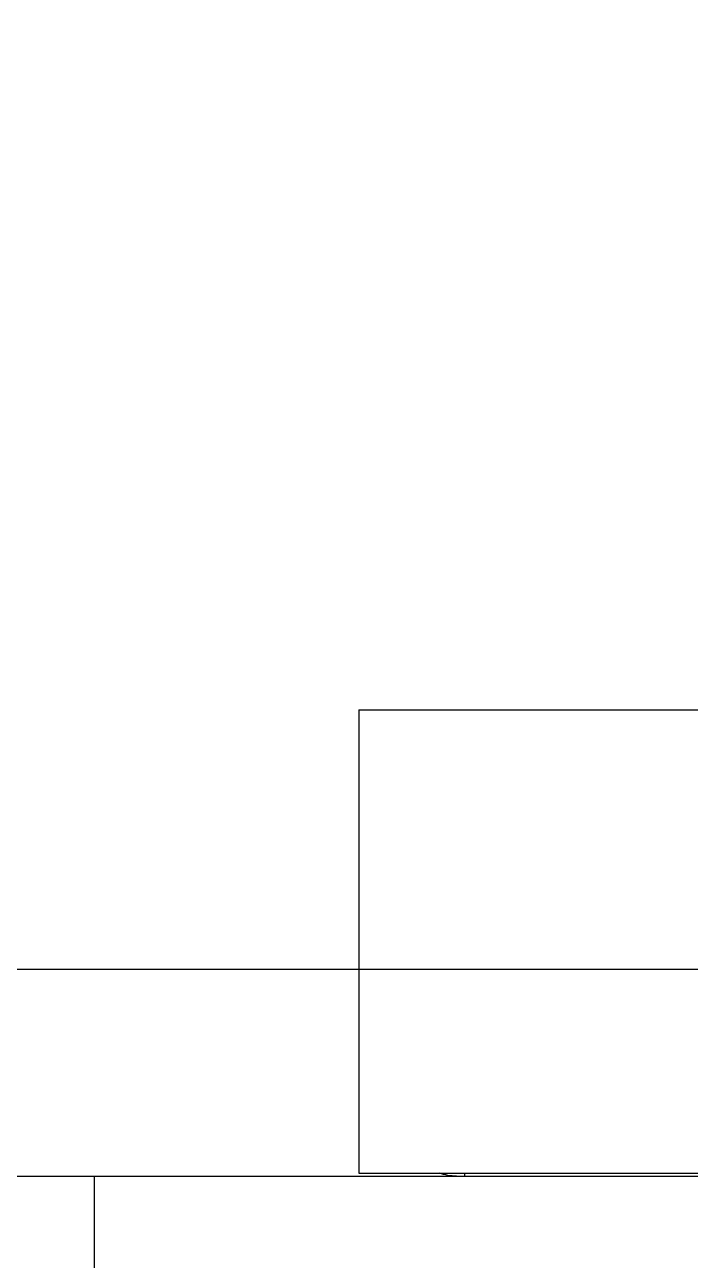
# Model space of a CAD drawing. Header units: millimetres. Extents: x 434053 to 1059003, y -2417481 to 936527.
# Drawn here: x 534799.2 to 534901.2, y -2126299.1 to -2126109.7 of the extents above; entities that cross this region are included whole.
import ezdxf

# ---------------------------------------------------------------- set-up
doc = ezdxf.new("R2010")
doc.units = ezdxf.units.MM
doc.header["$LTSCALE"] = 1000
doc.header["$MEASUREMENT"] = 0
doc.layers.add('fur2023', color=252, linetype='Continuous')
doc.layers.add('建筑-楼板开洞', color=251, linetype='Continuous')

# ---------------------------------------------------------------- blocks, each defined once
blk = doc.blocks.new('dgsdgadffAccessible Toilet')
at = {"layer": 'fur2023', "linetype": 'Continuous'}
for p, q in [((-933, 0), (-933, -250.000048)), ((0, -250.000048), (-1799.999998, -250.000048)), ((-892.5, -250.530551), (-747.5, -250.530551)), ((-892.5, -321.530551), (-892.5, -250.530551)), ((-877.5, -250.061054), (-762.5, -250.061054)), ((-876.25, -250.530551), (-876.25, -250.061054)), ((-892.5, -321.530551), (-839.5, -321.530551))]:
    blk.add_line(p, q, dxfattribs=at)
blk.add_arc((-877.5, -257.561054), 7.5, 90, 110.38052498, dxfattribs=at)
blk = doc.blocks.new('adfadfd')
at = {"layer": 'fur2023', "xscale": -1, "rotation": 180}
blk.add_blockref('dgsdgadffAccessible Toilet', (-3515.09, 15719.98), dxfattribs=at)

msp = doc.modelspace()

# ---------------------------------------------------------------- hatches: boundary and pattern name
at = {"layer": '建筑-楼板开洞'}
h = msp.add_hatch(dxfattribs=at)
h.set_pattern_fill('ANGLE', color=256, scale=300)
h.set_pattern_definition([(0, (-12063903.9, -1756399.4), (0, 1047.75), [762, -285.75]), (90, (-12063903.9, -1756399.4), (-1047.75, 6e-14), [762, -285.75])])
h.paths.add_polyline_path([(540892.88, -2117486.23), (533592.88, -2117486.23), (533592.88, -2130686.23), (540892.88, -2130686.23)])

# ---------------------------------------------------------------- next in the draw order: block references
at = {"layer": 'fur2023'}
msp.add_blockref('adfadfd', (539257.97, -2142256.21), dxfattribs=at)

doc.saveas('drawing.dxf')
